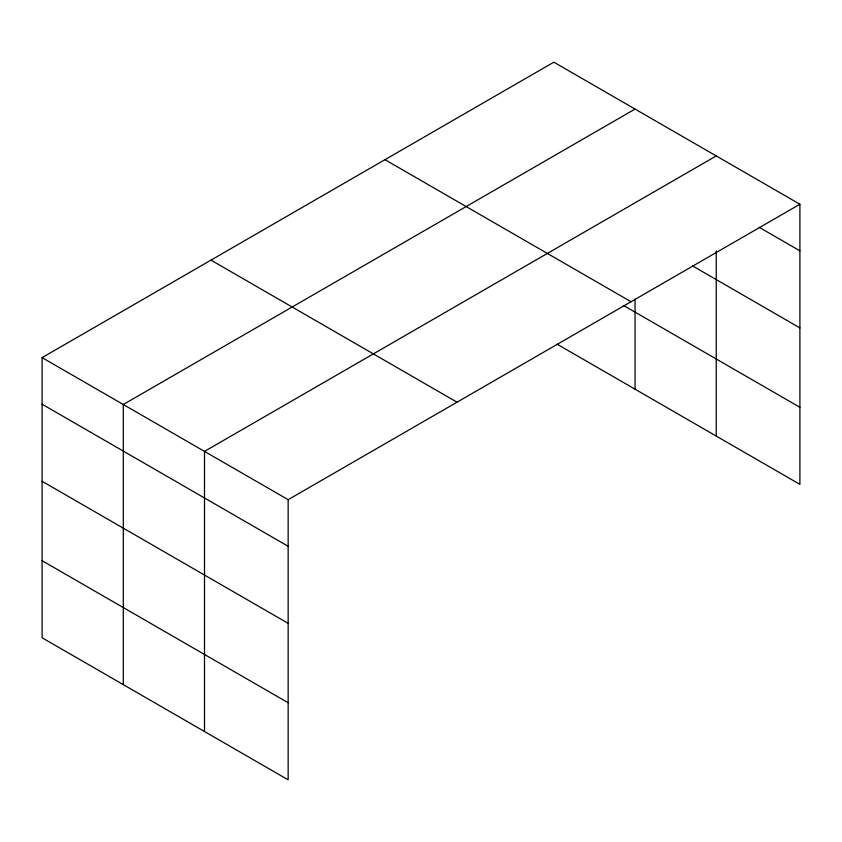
<?xml version="1.0" encoding="UTF-8"?>
<svg xmlns="http://www.w3.org/2000/svg" width="842" height="842" viewBox="0 0 842 842"><rect width="100%" height="100%" fill="white"/><g stroke="black" fill="none" stroke-linecap="round" stroke-linejoin="round"><path stroke-width="1.26" d="M42.1 357.629L288.153 499.685L288.153 779.818L42.1 637.762L42.1 357.629L553.847 62.182L799.9 204.238L799.9 484.371L557.225 344.262M635.047 109.06L123.3 404.507L123.3 684.641M716.237 155.938L204.501 451.386L204.501 731.519M288.153 499.685L799.9 204.238M759.2 227.329L799.9 250.821M692.556 265.914L799.9 327.896M384.973 159.675L631.026 301.741M623.764 305.604L799.9 407.296M210.974 260.136L457.027 402.192M42.1 404.213L288.153 546.279M42.1 481.287L288.153 623.343M42.1 560.688L288.153 702.754M716.237 250.853L716.237 436.072M635.047 299.099L635.047 389.193"/></g></svg>
